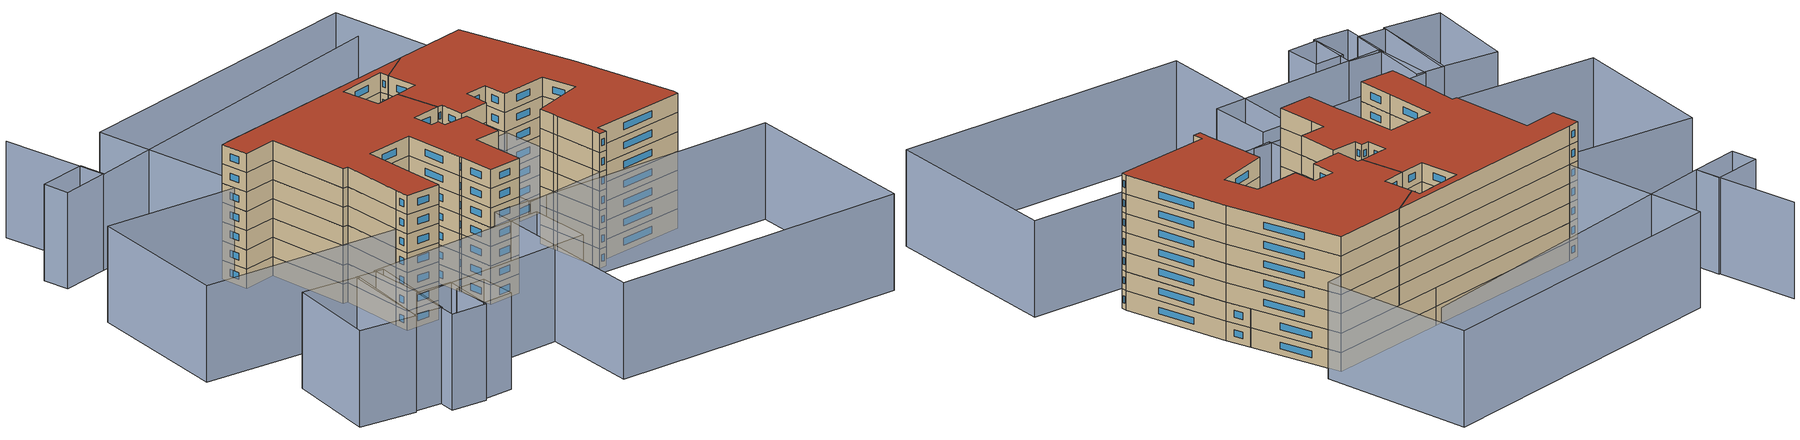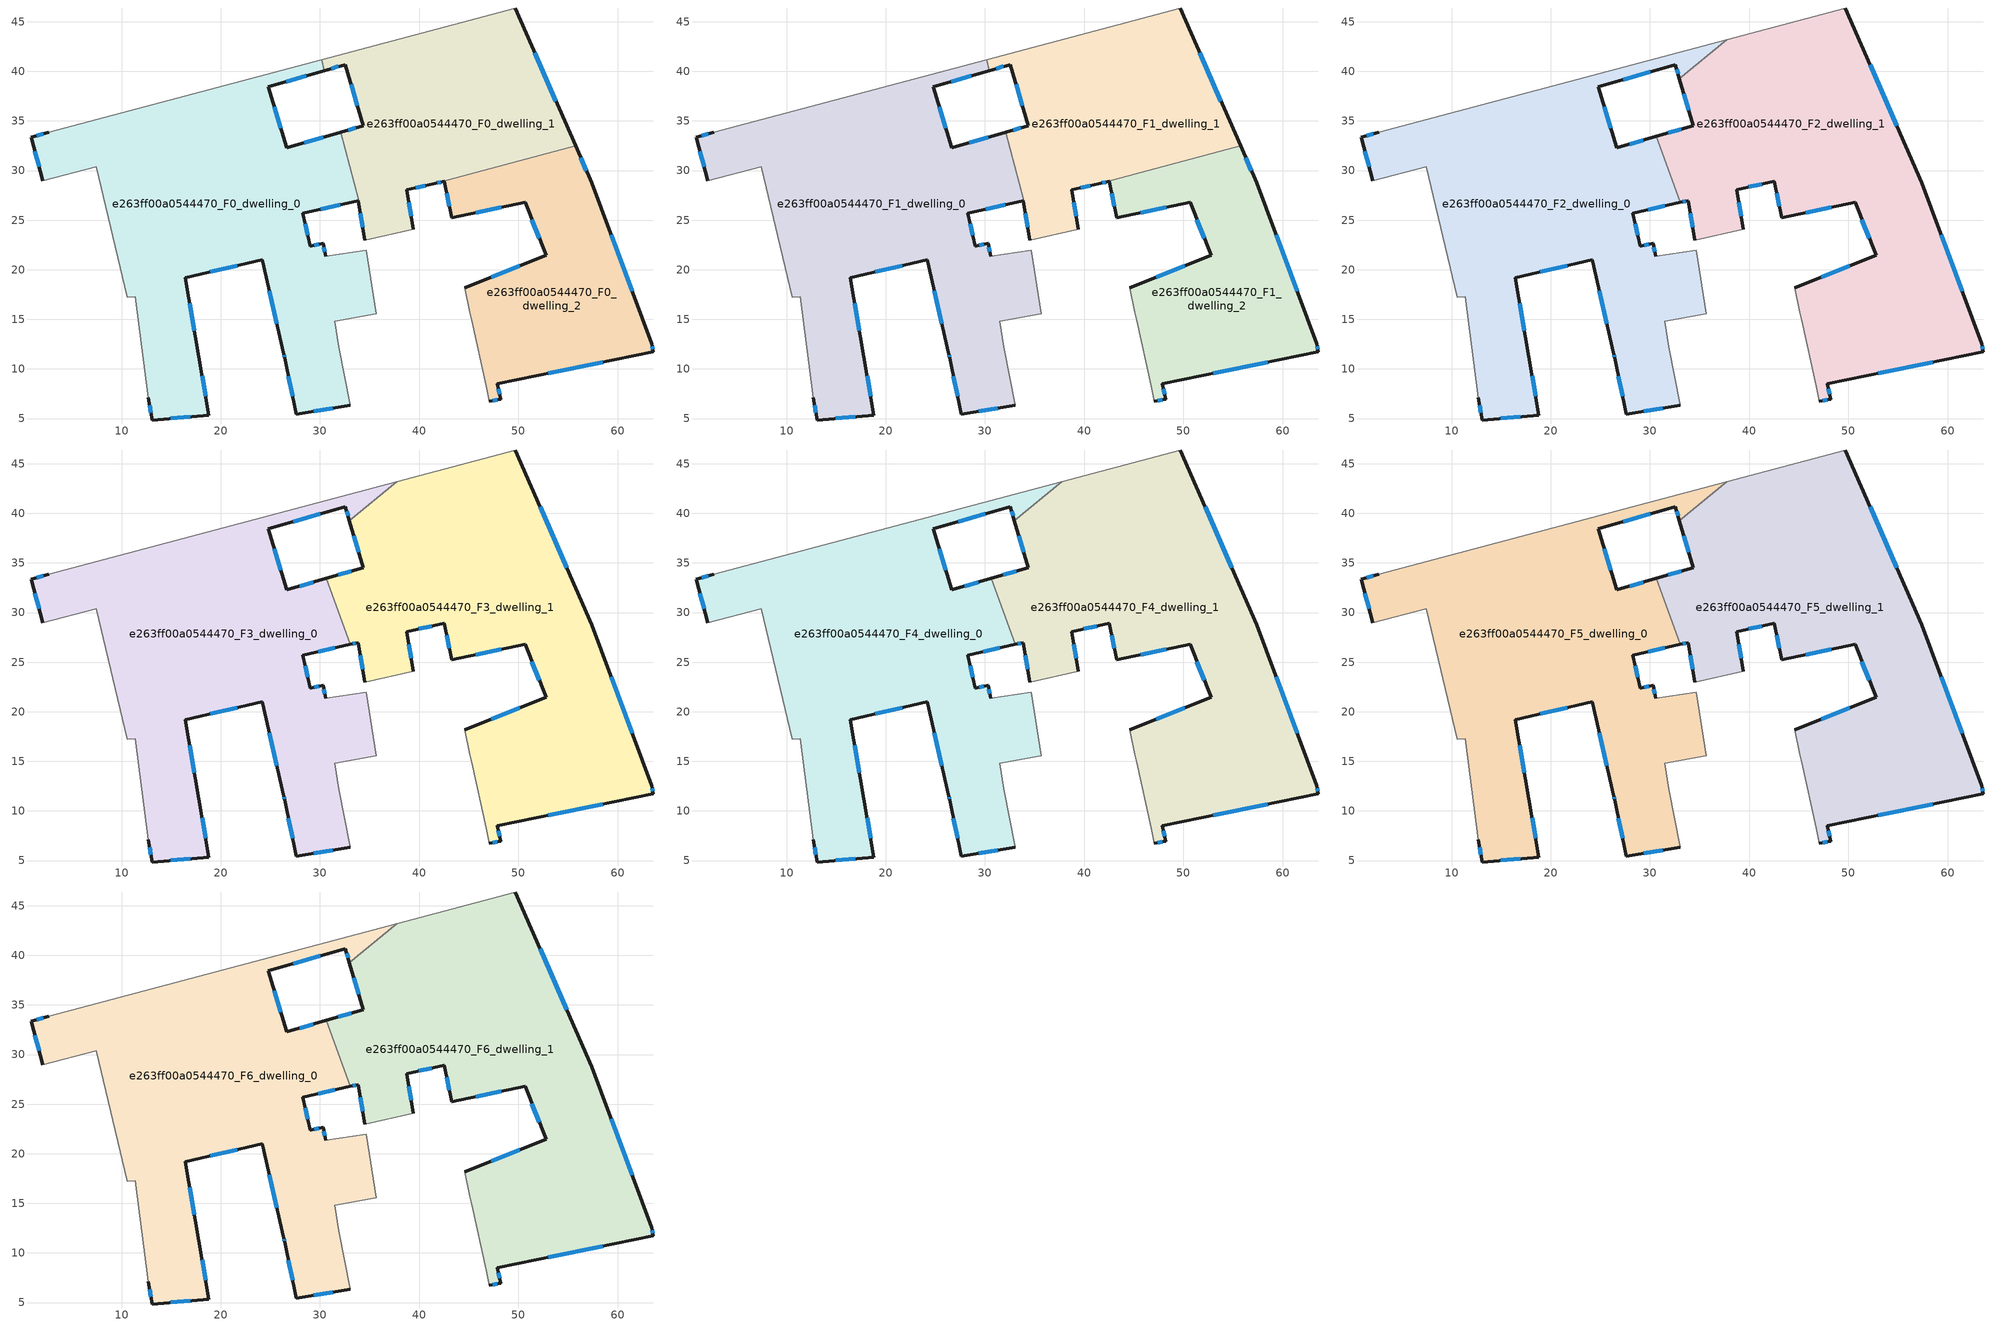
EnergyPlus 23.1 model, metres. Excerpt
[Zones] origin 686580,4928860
e263ff00a0544470_F0_dwelling_0
 floor ground (EU_floor_Construction): 30.44,40.08 24.77,38.44 26.62,32.29 32.09,33.87 33.93,26.99 33.87,26.97 28.26,25.71 29.01,22.39 30.32,22.69 30.56,21.36 34.67,21.99 35.67,15.55 31.47,14.79 31.89,12.22 33.07,6.35 27.61,5.41 26.43,11.11 26.35,11.48 24.16,21 16.39,19.21 17.78,11.23 18.78,5.33 13.07,4.85 12.69,7.09 11.36,17.26 10.55,17.21 7.42,30.4 2.06,28.95 0.87,33.38 2.65,33.85 30.15,41.18 z0
 wall outside (EU_wall_Construction): 2.65,33.85 0.87,33.38 2.06,28.95 / 32.09,33.87 26.62,32.29 24.77,38.44 30.44,40.08 / 30.56,21.36 30.32,22.69 29.01,22.39 28.26,25.71 33.87,26.97 / 12.69,7.09 13.07,4.85 18.78,5.33 17.78,11.23 16.39,19.21 24.16,21 26.35,11.48 26.43,11.11 27.61,5.41 33.07,6.35 z0:3
 wall adiabatic (EU_wall_Construction): 2.06,28.95 7.42,30.4 10.55,17.21 11.36,17.26 12.69,7.09 / 30.15,41.18 2.65,33.85 / 33.07,6.35 31.89,12.22 31.47,14.79 35.67,15.55 34.67,21.99 30.56,21.36 z0:3
 wall to e263ff00a0544470_F0_dwelling_1 (EU_wall_Construction): 30.44,40.08 30.15,41.18 / 33.87,26.97 33.93,26.99 32.09,33.87 z0:3
 window (EU_Window_Construction): 1.26,31.94 1.68,30.39 / 2.08,33.7 1.45,33.53 / 26.62,38.97 28.6,39.55 / 26.02,34.29 25.38,36.44 / 30.32,33.35 28.4,32.8 / 30.09,26.12 32.05,26.56 / 28.77,23.47 28.51,24.63 / 29.9,22.59 29.44,22.49 / 30.49,21.79 30.4,22.26 / 29.39,5.71 31.29,6.04 / 26.82,9.26 27.23,7.26 / 26.38,11.36 26.41,11.23 / 24.88,17.9 25.64,14.58 / 18.92,19.79 21.64,20.42 / 17.33,13.83 16.85,16.61 / 18.46,7.25 18.11,9.31 / 14.93,5.01 16.93,5.17 / 12.82,6.36 12.95,5.58 z0.98:2.02
e263ff00a0544470_F0_dwelling_1
 floor ground (EU_floor_Construction): 49.68,46.39 55.76,32.49 41.48,28.68 38.75,28.09 39.42,24.07 34.51,22.99 33.87,26.97 33.93,26.99 32.09,33.87 34.35,34.52 32.54,40.69 30.44,40.08 30.15,41.18 z0
 wall outside (EU_wall_Construction): 30.44,40.08 32.54,40.69 34.35,34.52 32.1,33.87 / 55.76,32.49 49.68,46.39 / 39.42,24.07 38.75,28.09 41.48,28.68 / 33.87,26.97 34.51,22.99 z0:3
 wall adiabatic (EU_wall_Construction): 49.68,46.39 30.15,41.18 / 34.51,22.99 39.42,24.07 z0:3
 wall to e263ff00a0544470_F0_dwelling_2 (EU_wall_Construction): 41.48,28.68 55.76,32.49 z0:3
 window (EU_Window_Construction): 33.62,34.31 32.83,34.08 / 33.13,38.68 33.77,36.53 / 31.13,40.28 31.86,40.49 / 53.79,37.01 51.66,41.87 / 39.64,28.28 40.59,28.49 / 39.21,25.38 38.97,26.78 / 34.08,25.68 34.31,24.28 z0.98:2.02
e263ff00a0544470_F0_dwelling_2
 floor ground (EU_floor_Construction): 57.38,28.79 63.45,12.54 63.61,11.71 47.87,8.5 48.23,6.95 47.05,6.74 46.74,8.26 45.3,14.9 45.12,15.72 44.57,18.19 52.8,21.45 50.68,26.79 43.28,25.23 42.51,28.91 41.48,28.68 55.76,32.49 z0
 wall outside (EU_wall_Construction): 47.05,6.74 48.23,6.95 47.87,8.5 63.61,11.71 63.45,12.54 57.38,28.79 55.76,32.49 / 42.51,28.91 43.28,25.23 50.68,26.79 52.8,21.45 44.57,18.19 / 42.51,28.91 41.48,28.68 z0:3
 wall adiabatic (EU_wall_Construction): 44.57,18.19 45.12,15.72 45.3,14.9 46.74,8.26 47.05,6.74 z0:3
 window (EU_Window_Construction): 52.99,9.54 58.49,10.67 / 48.12,7.45 47.99,8 / 47.43,6.81 47.85,6.88 / 50.13,20.39 47.25,19.25 / 51.37,25.05 52.11,23.19 / 45.69,25.74 48.28,26.28 / 42.76,27.71 43.03,26.43 / 42.18,28.84 41.82,28.76 / 56.86,29.99 56.29,31.29 / 61.48,17.82 59.36,23.5 / 63.56,11.98 63.51,12.27 z0.98:2.02
e263ff00a0544470_F1_dwelling_0
 floor to e263ff00a0544470_F0_dwelling_0 (EU_floor_Construction): 30.44,40.08 24.77,38.44 26.62,32.29 32.09,33.87 33.93,26.99 33.87,26.97 28.26,25.71 29.01,22.39 30.32,22.69 30.56,21.36 34.67,21.99 35.67,15.55 31.47,14.79 31.89,12.22 33.07,6.35 27.61,5.41 26.43,11.11 26.35,11.48 24.16,21 16.39,19.21 17.78,11.23 18.78,5.33 13.07,4.85 12.69,7.09 11.36,17.26 10.55,17.21 7.42,30.4 2.06,28.95 0.87,33.38 2.65,33.85 30.15,41.18 z3
 wall outside (EU_wall_Construction): 2.65,33.85 0.87,33.38 2.06,28.95 / 32.09,33.87 26.62,32.29 24.77,38.44 30.44,40.08 / 30.56,21.36 30.32,22.69 29.01,22.39 28.26,25.71 33.87,26.97 / 12.69,7.09 13.07,4.85 18.78,5.33 17.78,11.23 16.39,19.21 24.16,21 26.35,11.48 26.43,11.11 27.61,5.41 33.07,6.35 z3:6
 wall adiabatic (EU_wall_Construction): 2.06,28.95 7.42,30.4 10.55,17.21 11.36,17.26 12.69,7.09 / 30.15,41.18 2.65,33.85 / 33.07,6.35 31.89,12.22 31.47,14.79 35.67,15.55 34.67,21.99 30.56,21.36 z3:6
 wall to e263ff00a0544470_F1_dwelling_1 (EU_wall_Construction): 30.44,40.08 30.15,41.18 / 33.87,26.97 33.93,26.99 32.09,33.87 z3:6
 window (EU_Window_Construction): 1.26,31.94 1.68,30.39 / 2.08,33.7 1.45,33.53 / 26.62,38.97 28.6,39.55 / 26.02,34.29 25.38,36.44 / 30.32,33.35 28.4,32.8 / 30.09,26.12 32.05,26.56 / 28.77,23.47 28.51,24.63 / 29.9,22.59 29.44,22.49 / 30.49,21.79 30.4,22.26 / 29.39,5.71 31.29,6.04 / 26.82,9.26 27.23,7.26 / 26.38,11.36 26.41,11.23 / 24.88,17.9 25.64,14.58 / 18.92,19.79 21.64,20.42 / 17.33,13.83 16.85,16.61 / 18.46,7.25 18.11,9.31 / 14.93,5.01 16.93,5.17 / 12.82,6.36 12.95,5.58 z3.98:5.02
e263ff00a0544470_F1_dwelling_1
 floor to e263ff00a0544470_F0_dwelling_1 (EU_floor_Construction): 49.68,46.39 55.76,32.49 41.48,28.68 38.75,28.09 39.42,24.07 34.51,22.99 33.87,26.97 33.93,26.99 32.1,33.87 34.35,34.52 32.54,40.69 30.44,40.08 30.15,41.18 z3
 wall outside (EU_wall_Construction): 30.44,40.08 32.54,40.69 34.35,34.52 32.1,33.87 / 55.76,32.49 49.68,46.39 / 39.42,24.07 38.75,28.09 41.48,28.68 / 33.87,26.97 34.51,22.99 z3:6
 wall adiabatic (EU_wall_Construction): 49.68,46.39 30.15,41.18 / 34.51,22.99 39.42,24.07 z3:6
 wall to e263ff00a0544470_F1_dwelling_2 (EU_wall_Construction): 41.48,28.68 55.76,32.49 z3:6
 window (EU_Window_Construction): 33.62,34.31 32.83,34.08 / 33.13,38.68 33.77,36.53 / 31.13,40.28 31.86,40.49 / 53.79,37.01 51.66,41.87 / 39.64,28.28 40.59,28.49 / 39.21,25.38 38.97,26.78 / 34.08,25.68 34.31,24.28 z3.98:5.02
e263ff00a0544470_F1_dwelling_2
 floor to e263ff00a0544470_F0_dwelling_2 (EU_floor_Construction): 57.38,28.79 63.45,12.54 63.61,11.71 47.87,8.5 48.23,6.95 47.05,6.74 46.74,8.26 45.3,14.9 45.12,15.72 44.57,18.19 52.8,21.45 50.68,26.79 43.28,25.23 42.51,28.91 41.48,28.68 55.76,32.49 z3
 wall outside (EU_wall_Construction): 47.05,6.74 48.23,6.95 47.87,8.5 63.61,11.71 63.45,12.54 57.38,28.79 55.76,32.49 / 42.51,28.91 43.28,25.23 50.68,26.79 52.8,21.45 44.57,18.19 / 42.51,28.91 41.48,28.68 z3:6
 wall adiabatic (EU_wall_Construction): 44.57,18.19 45.12,15.72 45.3,14.9 46.74,8.26 47.05,6.74 z3:6
 window (EU_Window_Construction): 52.99,9.54 58.49,10.67 / 48.12,7.45 47.99,8 / 47.43,6.81 47.85,6.88 / 50.13,20.39 47.25,19.25 / 51.37,25.05 52.11,23.19 / 45.69,25.74 48.28,26.28 / 42.76,27.71 43.03,26.43 / 42.18,28.84 41.82,28.76 / 56.86,29.99 56.29,31.29 / 61.48,17.82 59.36,23.5 / 63.56,11.98 63.51,12.27 z3.98:5.02
e263ff00a0544470_F2_dwelling_0
 floor to e263ff00a0544470_F1_dwelling_0 (EU_floor_Construction): 30.44,40.08 24.77,38.44 26.62,32.29 30.66,33.45 33.03,26.78 28.26,25.71 29.01,22.39 30.32,22.69 30.56,21.36 34.67,21.99 35.67,15.55 31.47,14.79 31.89,12.22 33.07,6.35 27.61,5.41 26.43,11.11 26.35,11.48 24.16,21 16.39,19.21 17.78,11.23 18.78,5.33 13.07,4.85 12.69,7.09 11.36,17.26 10.55,17.21 7.42,30.4 2.06,28.95 0.87,33.38 2.65,33.85 30.15,41.18 z6
 floor to e263ff00a0544470_F1_dwelling_1 (EU_floor_Construction): 37.71,43.2 32.96,39.28 32.54,40.69 30.44,40.08 30.15,41.18 z6
 wall outside (EU_wall_Construction): 12.69,7.09 13.07,4.85 18.78,5.33 17.78,11.23 16.39,19.21 24.16,21 26.35,11.48 26.43,11.11 27.61,5.41 33.07,6.35 / 2.65,33.85 0.87,33.38 2.06,28.95 / 30.66,33.45 26.62,32.29 24.77,38.44 32.54,40.69 32.96,39.28 / 30.56,21.36 30.32,22.69 29.01,22.39 28.26,25.71 33.03,26.78 z6:9
 wall adiabatic (EU_wall_Construction): 2.06,28.95 7.42,30.4 10.55,17.21 11.36,17.26 12.69,7.09 / 37.71,43.2 2.65,33.85 / 33.07,6.35 31.89,12.22 31.47,14.79 35.67,15.55 34.67,21.99 30.56,21.36 z6:9
 wall to e263ff00a0544470_F2_dwelling_1 (EU_wall_Construction): 32.96,39.28 37.71,43.2 / 33.03,26.78 30.66,33.45 z6:9
 window (EU_Window_Construction): 14.93,5.01 16.93,5.17 / 12.82,6.36 12.95,5.58 / 1.26,31.94 1.68,30.39 / 2.08,33.7 1.45,33.53 / 32.68,40.23 32.82,39.74 / 27.3,39.17 30.02,39.96 / 26.02,34.29 25.38,36.44 / 29.34,33.07 27.93,32.67 / 29.81,26.06 31.48,26.43 / 28.77,23.47 28.51,24.63 / 29.9,22.59 29.44,22.49 / 30.49,21.79 30.4,22.26 / 29.39,5.71 31.29,6.04 / 26.82,9.26 27.23,7.26 / 26.38,11.36 26.41,11.23 / 24.88,17.9 25.64,14.58 / 18.92,19.79 21.64,20.42 / 17.33,13.83 16.85,16.61 / 18.46,7.25 18.11,9.31 z6.98:8.02
e263ff00a0544470_F2_dwelling_1
 floor to e263ff00a0544470_F1_dwelling_1 (EU_floor_Construction): 49.68,46.39 55.76,32.49 41.48,28.68 38.75,28.09 39.42,24.07 34.51,22.99 33.87,26.97 33.93,26.99 32.1,33.87 34.35,34.52 32.96,39.28 37.71,43.2 z6
 floor to e263ff00a0544470_F1_dwelling_2 (EU_floor_Construction): 57.38,28.79 63.45,12.54 63.61,11.71 47.87,8.5 48.23,6.95 47.05,6.74 46.74,8.26 45.3,14.9 45.12,15.72 44.57,18.19 52.8,21.45 50.68,26.79 43.28,25.23 42.51,28.91 41.48,28.68 55.76,32.49 z6
 floor to e263ff00a0544470_F1_dwelling_0 (EU_floor_Construction): 32.09,33.87 33.93,26.99 33.87,26.97 33.03,26.78 30.66,33.45 z6
 wall outside (EU_wall_Construction): 47.05,6.74 48.23,6.95 47.87,8.5 63.61,11.71 63.45,12.54 57.38,28.79 49.68,46.39 / 39.42,24.07 38.75,28.09 42.51,28.91 43.28,25.23 50.68,26.79 52.8,21.45 44.57,18.19 / 33.03,26.78 33.87,26.97 34.51,22.99 / 32.96,39.28 34.35,34.52 30.66,33.45 z6:9
 wall adiabatic (EU_wall_Construction): 44.57,18.19 45.12,15.72 45.3,14.9 46.74,8.26 47.05,6.74 / 34.51,22.99 39.42,24.07 / 49.68,46.39 37.71,43.2 z6:9
 window (EU_Window_Construction): 61.48,17.82 59.36,23.5 / 63.56,11.98 63.51,12.27 / 52.99,9.54 58.49,10.67 / 48.12,7.45 47.99,8 / 47.43,6.81 47.85,6.88 / 50.13,20.39 47.25,19.25 / 51.37,25.05 52.11,23.19 / 45.69,25.74 48.28,26.28 / 42.76,27.71 43.03,26.43 / 39.98,28.36 41.29,28.64 / 39.21,25.38 38.97,26.78 / 34.08,25.68 34.31,24.28 / 33.31,26.84 33.6,26.91 / 33.15,34.17 31.86,33.8 / 33.41,37.73 33.9,36.07 / 54.88,34.51 52.19,40.67 z6.98:8.02
e263ff00a0544470_F3_dwelling_0
 floor to e263ff00a0544470_F2_dwelling_0 (EU_floor_Construction): 37.71,43.2 32.96,39.28 32.54,40.69 24.77,38.44 26.62,32.29 30.66,33.45 33.03,26.78 28.26,25.71 29.01,22.39 30.32,22.69 30.56,21.36 34.67,21.99 35.67,15.55 31.47,14.79 31.89,12.22 33.07,6.35 27.61,5.41 26.43,11.11 26.35,11.48 24.16,21 16.39,19.21 17.78,11.23 18.78,5.33 13.07,4.85 12.69,7.09 11.36,17.26 10.55,17.21 7.42,30.4 2.06,28.95 0.87,33.38 2.65,33.85 z9
 wall outside (EU_wall_Construction): 12.69,7.09 13.07,4.85 18.78,5.33 17.78,11.23 16.39,19.21 24.16,21 26.35,11.48 26.43,11.11 27.61,5.41 33.07,6.35 / 2.65,33.85 0.87,33.38 2.06,28.95 / 30.66,33.45 26.62,32.29 24.77,38.44 32.54,40.69 32.96,39.28 / 30.56,21.36 30.32,22.69 29.01,22.39 28.26,25.71 33.03,26.78 z9:12
 wall adiabatic (EU_wall_Construction): 2.06,28.95 7.42,30.4 10.55,17.21 11.36,17.26 12.69,7.09 / 37.71,43.2 2.65,33.85 / 33.07,6.35 31.89,12.22 31.47,14.79 35.67,15.55 34.67,21.99 30.56,21.36 z9:12
 wall to e263ff00a0544470_F3_dwelling_1 (EU_wall_Construction): 32.96,39.28 37.71,43.2 / 33.03,26.78 30.66,33.45 z9:12
 window (EU_Window_Construction): 14.93,5.01 16.93,5.17 / 12.82,6.36 12.95,5.58 / 1.26,31.94 1.68,30.39 / 2.08,33.7 1.45,33.53 / 32.68,40.23 32.82,39.74 / 27.3,39.17 30.02,39.96 / 26.02,34.29 25.38,36.44 / 29.34,33.07 27.93,32.67 / 29.81,26.06 31.48,26.43 / 28.77,23.47 28.51,24.63 / 29.9,22.59 29.44,22.49 / 30.49,21.79 30.4,22.26 / 29.39,5.71 31.29,6.04 / 26.82,9.26 27.23,7.26 / 26.38,11.36 26.41,11.23 / 24.88,17.9 25.64,14.58 / 18.92,19.79 21.64,20.42 / 17.33,13.83 16.85,16.61 / 18.46,7.25 18.11,9.31 z9.98:11.02
e263ff00a0544470_F3_dwelling_1
 floor to e263ff00a0544470_F2_dwelling_1 (EU_floor_Construction): 49.68,46.39 57.38,28.79 63.45,12.54 63.61,11.71 47.87,8.5 48.23,6.95 47.05,6.74 46.74,8.26 45.3,14.9 45.12,15.72 44.57,18.19 52.8,21.45 50.68,26.79 43.28,25.23 42.51,28.91 38.75,28.09 39.42,24.07 34.51,22.99 33.87,26.97 33.03,26.78 30.66,33.45 34.35,34.52 32.96,39.28 37.71,43.2 z9
 wall outside (EU_wall_Construction): 47.05,6.74 48.23,6.95 47.87,8.5 63.61,11.71 63.45,12.54 57.38,28.79 49.68,46.39 / 39.42,24.07 38.75,28.09 42.51,28.91 43.28,25.23 50.68,26.79 52.8,21.45 44.57,18.19 / 33.03,26.78 33.87,26.97 34.51,22.99 / 32.96,39.28 34.35,34.52 30.66,33.45 z9:12
 wall adiabatic (EU_wall_Construction): 44.57,18.19 45.12,15.72 45.3,14.9 46.74,8.26 47.05,6.74 / 34.51,22.99 39.42,24.07 / 49.68,46.39 37.71,43.2 z9:12
 window (EU_Window_Construction): 61.48,17.82 59.36,23.5 / 63.56,11.98 63.51,12.27 / 52.99,9.54 58.49,10.67 / 48.12,7.45 47.99,8 / 47.43,6.81 47.85,6.88 / 50.13,20.39 47.25,19.25 / 51.37,25.05 52.11,23.19 / 45.69,25.74 48.28,26.28 / 42.76,27.71 43.03,26.43 / 39.98,28.36 41.29,28.64 / 39.21,25.38 38.97,26.78 / 34.08,25.68 34.31,24.28 / 33.31,26.84 33.6,26.91 / 33.15,34.17 31.86,33.8 / 33.41,37.73 33.9,36.07 / 54.88,34.51 52.19,40.67 z9.98:11.02
e263ff00a0544470_F4_dwelling_0
 floor to e263ff00a0544470_F3_dwelling_0 (EU_floor_Construction): 37.71,43.2 32.96,39.28 32.54,40.69 24.77,38.44 26.62,32.29 30.66,33.45 33.03,26.78 28.26,25.71 29.01,22.39 30.32,22.69 30.56,21.36 34.67,21.99 35.67,15.55 31.47,14.79 31.89,12.22 33.07,6.35 27.61,5.41 26.43,11.11 26.35,11.48 24.16,21 16.39,19.21 17.78,11.23 18.78,5.33 13.07,4.85 12.69,7.09 11.36,17.26 10.55,17.21 7.42,30.4 2.06,28.95 0.87,33.38 2.65,33.85 z12
 wall outside (EU_wall_Construction): 12.69,7.09 13.07,4.85 18.78,5.33 17.78,11.23 16.39,19.21 24.16,21 26.35,11.48 26.43,11.11 27.61,5.41 33.07,6.35 / 2.65,33.85 0.87,33.38 2.06,28.95 / 30.66,33.45 26.62,32.29 24.77,38.44 32.54,40.69 32.96,39.28 / 30.56,21.36 30.32,22.69 29.01,22.39 28.26,25.71 33.03,26.78 z12:15
 wall adiabatic (EU_wall_Construction): 2.06,28.95 7.42,30.4 10.55,17.21 11.36,17.26 12.69,7.09 / 37.71,43.2 2.65,33.85 / 33.07,6.35 31.89,12.22 31.47,14.79 35.67,15.55 34.67,21.99 30.56,21.36 z12:15
 wall to e263ff00a0544470_F4_dwelling_1 (EU_wall_Construction): 32.96,39.28 37.71,43.2 / 33.03,26.78 30.66,33.45 z12:15
 window (EU_Window_Construction): 14.93,5.01 16.93,5.17 / 12.82,6.36 12.95,5.58 / 1.26,31.94 1.68,30.39 / 2.08,33.7 1.45,33.53 / 32.68,40.23 32.82,39.74 / 27.3,39.17 30.02,39.96 / 26.02,34.29 25.38,36.44 / 29.34,33.07 27.93,32.67 / 29.81,26.06 31.48,26.43 / 28.77,23.47 28.51,24.63 / 29.9,22.59 29.44,22.49 / 30.49,21.79 30.4,22.26 / 29.39,5.71 31.29,6.04 / 26.82,9.26 27.23,7.26 / 26.38,11.36 26.41,11.23 / 24.88,17.9 25.64,14.58 / 18.92,19.79 21.64,20.42 / 17.33,13.83 16.85,16.61 / 18.46,7.25 18.11,9.31 z12.98:14.02
e263ff00a0544470_F4_dwelling_1
 floor to e263ff00a0544470_F3_dwelling_1 (EU_floor_Construction): 49.68,46.39 57.38,28.79 63.45,12.54 63.61,11.71 47.87,8.5 48.23,6.95 47.05,6.74 46.74,8.26 45.3,14.9 45.12,15.72 44.57,18.19 52.8,21.45 50.68,26.79 43.28,25.23 42.51,28.91 38.75,28.09 39.42,24.07 34.51,22.99 33.87,26.97 33.03,26.78 30.66,33.45 34.35,34.52 32.96,39.28 37.71,43.2 z12
 wall outside (EU_wall_Construction): 47.05,6.74 48.23,6.95 47.87,8.5 63.61,11.71 63.45,12.54 57.38,28.79 49.68,46.39 / 39.42,24.07 38.75,28.09 42.51,28.91 43.28,25.23 50.68,26.79 52.8,21.45 44.57,18.19 / 33.03,26.78 33.87,26.97 34.51,22.99 / 32.96,39.28 34.35,34.52 30.66,33.45 z12:15
 wall adiabatic (EU_wall_Construction): 44.57,18.19 45.12,15.72 45.3,14.9 46.74,8.26 47.05,6.74 / 34.51,22.99 39.42,24.07 / 49.68,46.39 37.71,43.2 z12:15
 window (EU_Window_Construction): 61.48,17.82 59.36,23.5 / 63.56,11.98 63.51,12.27 / 52.99,9.54 58.49,10.67 / 48.12,7.45 47.99,8 / 47.43,6.81 47.85,6.88 / 50.13,20.39 47.25,19.25 / 51.37,25.05 52.11,23.19 / 45.69,25.74 48.28,26.28 / 42.76,27.71 43.03,26.43 / 39.98,28.36 41.29,28.64 / 39.21,25.38 38.97,26.78 / 34.08,25.68 34.31,24.28 / 33.31,26.84 33.6,26.91 / 33.15,34.17 31.86,33.8 / 33.41,37.73 33.9,36.07 / 54.88,34.51 52.19,40.67 z12.98:14.02
e263ff00a0544470_F5_dwelling_0
 floor to e263ff00a0544470_F4_dwelling_0 (EU_floor_Construction): 37.71,43.2 32.96,39.28 32.54,40.69 24.77,38.44 26.62,32.29 30.66,33.45 33.03,26.78 28.26,25.71 29.01,22.39 30.32,22.69 30.56,21.36 34.67,21.99 35.67,15.55 31.47,14.79 31.89,12.22 33.07,6.35 27.61,5.41 26.43,11.11 26.35,11.48 24.16,21 16.39,19.21 17.78,11.23 18.78,5.33 13.07,4.85 12.69,7.09 11.36,17.26 10.55,17.21 7.42,30.4 2.06,28.95 0.87,33.38 2.65,33.85 z15
 wall outside (EU_wall_Construction): 12.69,7.09 13.07,4.85 18.78,5.33 17.78,11.23 16.39,19.21 24.16,21 26.35,11.48 26.43,11.11 27.61,5.41 33.07,6.35 / 2.65,33.85 0.87,33.38 2.06,28.95 / 30.66,33.45 26.62,32.29 24.77,38.44 32.54,40.69 32.96,39.28 / 30.56,21.36 30.32,22.69 29.01,22.39 28.26,25.71 33.03,26.78 z15:18
 wall adiabatic (EU_wall_Construction): 2.06,28.95 7.42,30.4 10.55,17.21 11.36,17.26 12.69,7.09 / 37.71,43.2 2.65,33.85 / 33.07,6.35 31.89,12.22 31.47,14.79 35.67,15.55 34.67,21.99 30.56,21.36 z15:18
 wall to e263ff00a0544470_F5_dwelling_1 (EU_wall_Construction): 32.96,39.28 37.71,43.2 / 33.03,26.78 30.66,33.45 z15:18
 window (EU_Window_Construction): 14.93,5.01 16.93,5.17 / 12.82,6.36 12.95,5.58 / 1.26,31.94 1.68,30.39 / 2.08,33.7 1.45,33.53 / 32.68,40.23 32.82,39.74 / 27.3,39.17 30.02,39.96 / 26.02,34.29 25.38,36.44 / 29.34,33.07 27.93,32.67 / 29.81,26.06 31.48,26.43 / 28.77,23.47 28.51,24.63 / 29.9,22.59 29.44,22.49 / 30.49,21.79 30.4,22.26 / 29.39,5.71 31.29,6.04 / 26.82,9.26 27.23,7.26 / 26.38,11.36 26.41,11.23 / 24.88,17.9 25.64,14.58 / 18.92,19.79 21.64,20.42 / 17.33,13.83 16.85,16.61 / 18.46,7.25 18.11,9.31 z15.98:17.02
e263ff00a0544470_F5_dwelling_1
 floor to e263ff00a0544470_F4_dwelling_1 (EU_floor_Construction): 49.68,46.39 57.38,28.79 63.45,12.54 63.61,11.71 47.87,8.5 48.23,6.95 47.05,6.74 46.74,8.26 45.3,14.9 45.12,15.72 44.57,18.19 52.8,21.45 50.68,26.79 43.28,25.23 42.51,28.91 38.75,28.09 39.42,24.07 34.51,22.99 33.87,26.97 33.03,26.78 30.66,33.45 34.35,34.52 32.96,39.28 37.71,43.2 z15
 wall outside (EU_wall_Construction): 47.05,6.74 48.23,6.95 47.87,8.5 63.61,11.71 63.45,12.54 57.38,28.79 49.68,46.39 / 39.42,24.07 38.75,28.09 42.51,28.91 43.28,25.23 50.68,26.79 52.8,21.45 44.57,18.19 / 33.03,26.78 33.87,26.97 34.51,22.99 / 32.96,39.28 34.35,34.52 30.66,33.45 z15:18
 wall adiabatic (EU_wall_Construction): 44.57,18.19 45.12,15.72 45.3,14.9 46.74,8.26 47.05,6.74 / 34.51,22.99 39.42,24.07 / 49.68,46.39 37.71,43.2 z15:18
 window (EU_Window_Construction): 61.48,17.82 59.36,23.5 / 63.56,11.98 63.51,12.27 / 52.99,9.54 58.49,10.67 / 48.12,7.45 47.99,8 / 47.43,6.81 47.85,6.88 / 50.13,20.39 47.25,19.25 / 51.37,25.05 52.11,23.19 / 45.69,25.74 48.28,26.28 / 42.76,27.71 43.03,26.43 / 39.98,28.36 41.29,28.64 / 39.21,25.38 38.97,26.78 / 34.08,25.68 34.31,24.28 / 33.31,26.84 33.6,26.91 / 33.15,34.17 31.86,33.8 / 33.41,37.73 33.9,36.07 / 54.88,34.51 52.19,40.67 z15.98:17.02
e263ff00a0544470_F6_dwelling_0
 floor to e263ff00a0544470_F5_dwelling_0 (EU_floor_Construction): 37.71,43.2 32.96,39.28 32.54,40.69 24.77,38.44 26.62,32.29 30.66,33.45 33.03,26.78 28.26,25.71 29.01,22.39 30.32,22.69 30.56,21.36 34.67,21.99 35.67,15.55 31.47,14.79 31.89,12.22 33.07,6.35 27.61,5.41 26.43,11.11 26.35,11.48 24.16,21 16.39,19.21 17.78,11.23 18.78,5.33 13.07,4.85 12.69,7.09 11.36,17.26 10.55,17.21 7.42,30.4 2.06,28.95 0.87,33.38 2.65,33.85 z18
 wall outside (EU_wall_Construction): 12.69,7.09 13.07,4.85 18.78,5.33 17.78,11.23 16.39,19.21 24.16,21 26.35,11.48 26.43,11.11 27.61,5.41 33.07,6.35 / 2.65,33.85 0.87,33.38 2.06,28.95 / 30.66,33.45 26.62,32.29 24.77,38.44 32.54,40.69 32.96,39.28 / 30.56,21.36 30.32,22.69 29.01,22.39 28.26,25.71 33.03,26.78 z18:21
 wall adiabatic (EU_wall_Construction): 2.06,28.95 7.42,30.4 10.55,17.21 11.36,17.26 12.69,7.09 / 37.71,43.2 2.65,33.85 / 33.07,6.35 31.89,12.22 31.47,14.79 35.67,15.55 34.67,21.99 30.56,21.36 z18:21
 wall to e263ff00a0544470_F6_dwelling_1 (EU_wall_Construction): 32.96,39.28 37.71,43.2 / 33.03,26.78 30.66,33.45 z18:21
 window (EU_Window_Construction): 14.93,5.01 16.93,5.17 / 12.82,6.36 12.95,5.58 / 1.26,31.94 1.68,30.39 / 2.08,33.7 1.45,33.53 / 32.68,40.23 32.82,39.74 / 27.3,39.17 30.02,39.96 / 26.02,34.29 25.38,36.44 / 29.34,33.07 27.93,32.67 / 29.81,26.06 31.48,26.43 / 28.77,23.47 28.51,24.63 / 29.9,22.59 29.44,22.49 / 30.49,21.79 30.4,22.26 / 29.39,5.71 31.29,6.04 / 26.82,9.26 27.23,7.26 / 26.38,11.36 26.41,11.23 / 24.88,17.9 25.64,14.58 / 18.92,19.79 21.64,20.42 / 17.33,13.83 16.85,16.61 / 18.46,7.25 18.11,9.31 z18.98:20.02
 roof outside (EU_roof_Construction): 33.07,6.35 31.89,12.22 31.47,14.79 35.67,15.55 34.67,21.99 30.56,21.36 30.32,22.69 29.01,22.39 28.26,25.71 33.03,26.78 30.66,33.45 26.62,32.29 24.77,38.44 32.54,40.69 32.96,39.28 37.71,43.2 2.65,33.85 0.87,33.38 2.06,28.95 7.42,30.4 10.55,17.21 11.36,17.26 12.69,7.09 13.07,4.85 18.78,5.33 17.78,11.23 16.39,19.21 24.16,21 26.35,11.48 26.43,11.11 27.61,5.41 z21
e263ff00a0544470_F6_dwelling_1
 floor to e263ff00a0544470_F5_dwelling_1 (EU_floor_Construction): 49.68,46.39 57.38,28.79 63.45,12.54 63.61,11.71 47.87,8.5 48.23,6.95 47.05,6.74 46.74,8.26 45.3,14.9 45.12,15.72 44.57,18.19 52.8,21.45 50.68,26.79 43.28,25.23 42.51,28.91 38.75,28.09 39.42,24.07 34.51,22.99 33.87,26.97 33.03,26.78 30.66,33.45 34.35,34.52 32.96,39.28 37.71,43.2 z18
 wall outside (EU_wall_Construction): 47.05,6.74 48.23,6.95 47.87,8.5 63.61,11.71 63.45,12.54 57.38,28.79 49.68,46.39 / 39.42,24.07 38.75,28.09 42.51,28.91 43.28,25.23 50.68,26.79 52.8,21.45 44.57,18.19 / 33.03,26.78 33.87,26.97 34.51,22.99 / 32.96,39.28 34.35,34.52 30.66,33.45 z18:21
 wall adiabatic (EU_wall_Construction): 44.57,18.19 45.12,15.72 45.3,14.9 46.74,8.26 47.05,6.74 / 34.51,22.99 39.42,24.07 / 49.68,46.39 37.71,43.2 z18:21
 window (EU_Window_Construction): 61.48,17.82 59.36,23.5 / 63.56,11.98 63.51,12.27 / 52.99,9.54 58.49,10.67 / 48.12,7.45 47.99,8 / 47.43,6.81 47.85,6.88 / 50.13,20.39 47.25,19.25 / 51.37,25.05 52.11,23.19 / 45.69,25.74 48.28,26.28 / 42.76,27.71 43.03,26.43 / 39.98,28.36 41.29,28.64 / 39.21,25.38 38.97,26.78 / 34.08,25.68 34.31,24.28 / 33.31,26.84 33.6,26.91 / 33.15,34.17 31.86,33.8 / 33.41,37.73 33.9,36.07 / 54.88,34.51 52.19,40.67 z18.98:20.02
 roof outside (EU_roof_Construction): 63.61,11.71 63.45,12.54 57.38,28.79 49.68,46.39 37.71,43.2 32.96,39.28 34.35,34.52 30.66,33.45 33.03,26.78 33.87,26.97 34.51,22.99 39.42,24.07 38.75,28.09 42.51,28.91 43.28,25.23 50.68,26.79 52.8,21.45 44.57,18.19 45.12,15.72 45.3,14.9 46.74,8.26 47.05,6.74 48.23,6.95 47.87,8.5 z21
shading: 43.89,63.07 -11.34,45.17 / -11.34,45.17 -16.73,61.8 / 13.73,-13.54 14.37,-19.45 / 14.37,-19.45 9.41,-19.99 / 9.41,-19.99 8.77,-14.08 / 8.77,-14.08 13.73,-13.54 / 9.25,-11.8 9.42,-20.5 / 9.42,-20.5 3.57,-20.61 / 3.57,-20.61 3.4,-11.91 / 3.4,-11.91 9.25,-11.8 / -0.94,-17.91 -0.86,-2.92 / -0.86,-2.92 3.8,-2.95 / 3.8,-2.95 3.72,-17.93 / 3.72,-17.93 -0.94,-17.91 / -9.88,-2.83 -0.51,-3.1 / -0.51,-3.1 -0.95,-18.29 / -0.95,-18.29 -10.33,-18.02 / -10.33,-18.02 -9.88,-2.83 / 77.45,-22.25 29.41,-25.53 / 29.41,-25.53 27.4,4.02 / 27.4,4.02 75.44,7.29 / 75.44,7.29 77.45,-22.25 / 32.39,0.89 33.55,-9.11 / 33.55,-9.11 3.63,-12.58 / 3.63,-12.58 2.47,-2.58 / 2.47,-2.58 32.39,0.89 / 33.53,4.04 29.91,22.17 / 29.91,22.17 43.43,24.87 / 43.43,24.87 47.05,6.74 / 47.05,6.74 33.53,4.04 / 12.69,7.09 -19.9,6.34 / -19.9,6.34 -20.45,30.6 / -20.45,30.6 12.14,31.35 / 12.14,31.35 12.69,7.09 / -11.27,45.19 -18.94,42.91 / -18.94,42.91 -20.15,47 / -20.15,47 -12.49,49.28 / -12.49,49.28 -11.27,45.19 / 2.93,32.91 -4.02,57 / -4.02,57 45.55,71.3 / 45.55,71.3 52.5,47.2 / 52.5,47.2 2.93,32.91 z0:15
[Building]
EU S2 Campaign: North Axis=0; Terrain=City; Solar Distribution=FullExterior
[Site:Location]
Bologna: Latitude=44.5; Longitude=11.25; Time Zone=1; Elevation=37
[SizingPeriod:WeatherFileDays]
AnnualSizingPeriod: Begin Month=1; Begin Day of Month=1; End Month=12; End Day of Month=31; Day of Week for Start Day=Monday; Use Weather File Daylight Saving Period=No; Use Weather File Rain and Snow Indicators=No
[MATERIAL]
EU_InternalMass_Material: Roughness=MediumRough; Thickness=0.1; Conductivity=1; Density=1800; Specific Heat=900; Thermal Absorptance=0.9; Solar Absorptance=0.7; Visible Absorptance=0.7
[MATERIAL:NOMASS] Roughness=MediumRough; Thermal Absorptance=0.9; Solar Absorptance=0.7; Visible Absorptance=0.7
Name | Thermal Resistance
EU_wall_NoMass | 0.905828
EU_roof_NoMass | 0.37593
EU_floor_NoMass | 0.67114
[WINDOWMATERIAL:SIMPLEGLAZINGSYSTEM]
EU_Window_SimpleGlazing: UFactor=4.52486; Solar Heat Gain Coefficient=0.85; Visible Transmittance=0.85
[CONSTRUCTION]
EU_wall_Construction: EU_wall_NoMass
EU_roof_Construction: EU_roof_NoMass
EU_floor_Construction: EU_floor_NoMass
EU_InternalMass_Construction: EU_InternalMass_Material
EU_Window_Construction: EU_Window_SimpleGlazing
[ZONE] Type=1; Multiplier=1; Ceiling Height=autocalculate; Floor Area=autocalculate; Part of Total Floor Area=Yes
Name | Volume
e263ff00a0544470_F0_dwelling_0; e263ff00a0544470_F1_dwelling_0 | 1829.99
e263ff00a0544470_F2_dwelling_0; e263ff00a0544470_F3_dwelling_0; e263ff00a0544470_F4_dwelling_0; e263ff00a0544470_F5_dwelling_0; e263ff00a0544470_F6_dwelling_0 | 1833.35
e263ff00a0544470_F0_dwelling_1 | 974.543
e263ff00a0544470_F1_dwelling_1 | 974.474
e263ff00a0544470_F2_dwelling_1; e263ff00a0544470_F3_dwelling_1; e263ff00a0544470_F4_dwelling_1; e263ff00a0544470_F5_dwelling_1; e263ff00a0544470_F6_dwelling_1 | 1833.4
e263ff00a0544470_F0_dwelling_2; e263ff00a0544470_F1_dwelling_2 | 862.173
[INTERNALMASS] Construction=EU_InternalMass_Construction
Name | Zone or ZoneList | Surface Area
e263ff00a0544470_F0_dwelling_0_EU_InternalMass | e263ff00a0544470_F0_dwelling_0 | 609.999
e263ff00a0544470_F0_dwelling_1_EU_InternalMass | e263ff00a0544470_F0_dwelling_1 | 324.847
e263ff00a0544470_F0_dwelling_2_EU_InternalMass | e263ff00a0544470_F0_dwelling_2 | 287.391
e263ff00a0544470_F1_dwelling_0_EU_InternalMass | e263ff00a0544470_F1_dwelling_0 | 609.999
e263ff00a0544470_F1_dwelling_1_EU_InternalMass | e263ff00a0544470_F1_dwelling_1 | 324.847
e263ff00a0544470_F1_dwelling_2_EU_InternalMass | e263ff00a0544470_F1_dwelling_2 | 287.391
e263ff00a0544470_F2_dwelling_0_EU_InternalMass | e263ff00a0544470_F2_dwelling_0 | 611.118
e263ff00a0544470_F2_dwelling_1_EU_InternalMass | e263ff00a0544470_F2_dwelling_1 | 611.134
e263ff00a0544470_F3_dwelling_0_EU_InternalMass | e263ff00a0544470_F3_dwelling_0 | 611.118
e263ff00a0544470_F3_dwelling_1_EU_InternalMass | e263ff00a0544470_F3_dwelling_1 | 611.134
e263ff00a0544470_F4_dwelling_0_EU_InternalMass | e263ff00a0544470_F4_dwelling_0 | 611.118
e263ff00a0544470_F4_dwelling_1_EU_InternalMass | e263ff00a0544470_F4_dwelling_1 | 611.134
e263ff00a0544470_F5_dwelling_0_EU_InternalMass | e263ff00a0544470_F5_dwelling_0 | 611.118
e263ff00a0544470_F5_dwelling_1_EU_InternalMass | e263ff00a0544470_F5_dwelling_1 | 611.134
e263ff00a0544470_F6_dwelling_0_EU_InternalMass | e263ff00a0544470_F6_dwelling_0 | 611.118
e263ff00a0544470_F6_dwelling_1_EU_InternalMass | e263ff00a0544470_F6_dwelling_1 | 611.134
[OTHEREQUIPMENT] Fuel Type=Electricity; Design Level Calculation Method=Watts/Area; Power per Zone Floor Area=1; Fraction Latent=0; Fraction Radiant=0; Fraction Lost=0; Carbon Dioxide Generation Rate=0; EndUse Subcategory=EU_Step8_InternalGains
Name | Zone or ZoneList or Space or SpaceList | Schedule
EU_Step8_InternalGain_e263ff00a0544470_F0_dwelling_0_f000 | e263ff00a0544470_F0_dwelling_0 | EU_Step8_GainSchedule_e263ff00a0544470_F0_dwelling_0_f000
EU_Step8_InternalGain_e263ff00a0544470_F0_dwelling_1_f000 | e263ff00a0544470_F0_dwelling_1 | EU_Step8_GainSchedule_e263ff00a0544470_F0_dwelling_1_f000
EU_Step8_InternalGain_e263ff00a0544470_F0_dwelling_2_f000 | e263ff00a0544470_F0_dwelling_2 | EU_Step8_GainSchedule_e263ff00a0544470_F0_dwelling_2_f000
EU_Step8_InternalGain_e263ff00a0544470_F1_dwelling_0_f000 | e263ff00a0544470_F1_dwelling_0 | EU_Step8_GainSchedule_e263ff00a0544470_F1_dwelling_0_f000
EU_Step8_InternalGain_e263ff00a0544470_F1_dwelling_1_f000 | e263ff00a0544470_F1_dwelling_1 | EU_Step8_GainSchedule_e263ff00a0544470_F1_dwelling_1_f000
EU_Step8_InternalGain_e263ff00a0544470_F1_dwelling_2_f000 | e263ff00a0544470_F1_dwelling_2 | EU_Step8_GainSchedule_e263ff00a0544470_F1_dwelling_2_f000
EU_Step8_InternalGain_e263ff00a0544470_F2_dwelling_0_f000 | e263ff00a0544470_F2_dwelling_0 | EU_Step8_GainSchedule_e263ff00a0544470_F2_dwelling_0_f000
EU_Step8_InternalGain_e263ff00a0544470_F2_dwelling_1_f000 | e263ff00a0544470_F2_dwelling_1 | EU_Step8_GainSchedule_e263ff00a0544470_F2_dwelling_1_f000
EU_Step8_InternalGain_e263ff00a0544470_F3_dwelling_0_f000 | e263ff00a0544470_F3_dwelling_0 | EU_Step8_GainSchedule_e263ff00a0544470_F3_dwelling_0_f000
EU_Step8_InternalGain_e263ff00a0544470_F3_dwelling_1_f000 | e263ff00a0544470_F3_dwelling_1 | EU_Step8_GainSchedule_e263ff00a0544470_F3_dwelling_1_f000
EU_Step8_InternalGain_e263ff00a0544470_F4_dwelling_0_f000 | e263ff00a0544470_F4_dwelling_0 | EU_Step8_GainSchedule_e263ff00a0544470_F4_dwelling_0_f000
EU_Step8_InternalGain_e263ff00a0544470_F4_dwelling_1_f000 | e263ff00a0544470_F4_dwelling_1 | EU_Step8_GainSchedule_e263ff00a0544470_F4_dwelling_1_f000
EU_Step8_InternalGain_e263ff00a0544470_F5_dwelling_0_f000 | e263ff00a0544470_F5_dwelling_0 | EU_Step8_GainSchedule_e263ff00a0544470_F5_dwelling_0_f000
EU_Step8_InternalGain_e263ff00a0544470_F5_dwelling_1_f000 | e263ff00a0544470_F5_dwelling_1 | EU_Step8_GainSchedule_e263ff00a0544470_F5_dwelling_1_f000
EU_Step8_InternalGain_e263ff00a0544470_F6_dwelling_0_f000 | e263ff00a0544470_F6_dwelling_0 | EU_Step8_GainSchedule_e263ff00a0544470_F6_dwelling_0_f000
EU_Step8_InternalGain_e263ff00a0544470_F6_dwelling_1_f000 | e263ff00a0544470_F6_dwelling_1 | EU_Step8_GainSchedule_e263ff00a0544470_F6_dwelling_1_f000
[ZONEVENTILATION:DESIGNFLOWRATE] Schedule=EU_AlwaysOn; Design Flow Rate Calculation Method=AirChanges/Hour; Air Changes per Hour=0.73129; Ventilation Type=Natural; Fan Pressure Rise=0; Fan Total Efficiency=1; Constant Term Coefficient=1; Temperature Term Coefficient=0; Velocity Term Coefficient=0; Velocity Squared Term Coefficient=0; Minimum Indoor Temperature=-100; Maximum Indoor Temperature=100; Delta Temperature=-100; Minimum Outdoor Temperature=-100; Maximum Outdoor Temperature=100; Maximum Wind Speed=40
Name | Zone or ZoneList or Space or SpaceList
EU_ConstantAir_e263ff00a0544470_F0_dwelling_0 | e263ff00a0544470_F0_dwelling_0
EU_ConstantAir_e263ff00a0544470_F0_dwelling_1 | e263ff00a0544470_F0_dwelling_1
EU_ConstantAir_e263ff00a0544470_F0_dwelling_2 | e263ff00a0544470_F0_dwelling_2
EU_ConstantAir_e263ff00a0544470_F1_dwelling_0 | e263ff00a0544470_F1_dwelling_0
EU_ConstantAir_e263ff00a0544470_F1_dwelling_1 | e263ff00a0544470_F1_dwelling_1
EU_ConstantAir_e263ff00a0544470_F1_dwelling_2 | e263ff00a0544470_F1_dwelling_2
EU_ConstantAir_e263ff00a0544470_F2_dwelling_0 | e263ff00a0544470_F2_dwelling_0
EU_ConstantAir_e263ff00a0544470_F2_dwelling_1 | e263ff00a0544470_F2_dwelling_1
EU_ConstantAir_e263ff00a0544470_F3_dwelling_0 | e263ff00a0544470_F3_dwelling_0
EU_ConstantAir_e263ff00a0544470_F3_dwelling_1 | e263ff00a0544470_F3_dwelling_1
EU_ConstantAir_e263ff00a0544470_F4_dwelling_0 | e263ff00a0544470_F4_dwelling_0
EU_ConstantAir_e263ff00a0544470_F4_dwelling_1 | e263ff00a0544470_F4_dwelling_1
EU_ConstantAir_e263ff00a0544470_F5_dwelling_0 | e263ff00a0544470_F5_dwelling_0
EU_ConstantAir_e263ff00a0544470_F5_dwelling_1 | e263ff00a0544470_F5_dwelling_1
EU_ConstantAir_e263ff00a0544470_F6_dwelling_0 | e263ff00a0544470_F6_dwelling_0
EU_ConstantAir_e263ff00a0544470_F6_dwelling_1 | e263ff00a0544470_F6_dwelling_1
[HVACTEMPLATE:THERMOSTAT] Constant Heating Setpoint=20; Constant Cooling Setpoint=50
EU_HeatOnly_e263ff00a0544470_F0_dwelling_0; EU_HeatOnly_e263ff00a0544470_F0_dwelling_1; EU_HeatOnly_e263ff00a0544470_F0_dwelling_2; EU_HeatOnly_e263ff00a0544470_F1_dwelling_0; EU_HeatOnly_e263ff00a0544470_F1_dwelling_1; EU_HeatOnly_e263ff00a0544470_F1_dwelling_2; EU_HeatOnly_e263ff00a0544470_F2_dwelling_0; EU_HeatOnly_e263ff00a0544470_F2_dwelling_1; EU_HeatOnly_e263ff00a0544470_F3_dwelling_0; EU_HeatOnly_e263ff00a0544470_F3_dwelling_1; EU_HeatOnly_e263ff00a0544470_F4_dwelling_0; EU_HeatOnly_e263ff00a0544470_F4_dwelling_1; EU_HeatOnly_e263ff00a0544470_F5_dwelling_0; EU_HeatOnly_e263ff00a0544470_F5_dwelling_1; EU_HeatOnly_e263ff00a0544470_F6_dwelling_0; EU_HeatOnly_e263ff00a0544470_F6_dwelling_1
[HVACTEMPLATE:ZONE:IDEALLOADSAIRSYSTEM] System Availability Schedule=EU_AlwaysOn; Maximum Heating Supply Air Temperature=50; Minimum Cooling Supply Air Temperature=13; Maximum Heating Supply Air Humidity Ratio=0.0156; Minimum Cooling Supply Air Humidity Ratio=0.0077; Heating Limit=NoLimit; Cooling Limit=NoLimit; Heating Availability Schedule=EU_AlwaysOn; Cooling Availability Schedule=EU_CoolingOff; Dehumidification Control Type=ConstantSensibleHeatRatio; Cooling Sensible Heat Ratio=0.7; Dehumidification Setpoint=60; Humidification Control Type=None; Humidification Setpoint=30; Outdoor Air Method=None; Outdoor Air Flow Rate per Person=0.00944; Outdoor Air Flow Rate per Zone Floor Area=0; Outdoor Air Flow Rate per Zone=0; Demand Controlled Ventilation Type=None; Outdoor Air Economizer Type=NoEconomizer; Heat Recovery Type=None; Sensible Heat Recovery Effectiveness=0.7; Latent Heat Recovery Effectiveness=0.65
Name | Template Thermostat
e263ff00a0544470_F0_dwelling_0 | EU_HeatOnly_e263ff00a0544470_F0_dwelling_0
e263ff00a0544470_F0_dwelling_1 | EU_HeatOnly_e263ff00a0544470_F0_dwelling_1
e263ff00a0544470_F0_dwelling_2 | EU_HeatOnly_e263ff00a0544470_F0_dwelling_2
e263ff00a0544470_F1_dwelling_0 | EU_HeatOnly_e263ff00a0544470_F1_dwelling_0
e263ff00a0544470_F1_dwelling_1 | EU_HeatOnly_e263ff00a0544470_F1_dwelling_1
e263ff00a0544470_F1_dwelling_2 | EU_HeatOnly_e263ff00a0544470_F1_dwelling_2
e263ff00a0544470_F2_dwelling_0 | EU_HeatOnly_e263ff00a0544470_F2_dwelling_0
e263ff00a0544470_F2_dwelling_1 | EU_HeatOnly_e263ff00a0544470_F2_dwelling_1
e263ff00a0544470_F3_dwelling_0 | EU_HeatOnly_e263ff00a0544470_F3_dwelling_0
e263ff00a0544470_F3_dwelling_1 | EU_HeatOnly_e263ff00a0544470_F3_dwelling_1
e263ff00a0544470_F4_dwelling_0 | EU_HeatOnly_e263ff00a0544470_F4_dwelling_0
e263ff00a0544470_F4_dwelling_1 | EU_HeatOnly_e263ff00a0544470_F4_dwelling_1
e263ff00a0544470_F5_dwelling_0 | EU_HeatOnly_e263ff00a0544470_F5_dwelling_0
e263ff00a0544470_F5_dwelling_1 | EU_HeatOnly_e263ff00a0544470_F5_dwelling_1
e263ff00a0544470_F6_dwelling_0 | EU_HeatOnly_e263ff00a0544470_F6_dwelling_0
e263ff00a0544470_F6_dwelling_1 | EU_HeatOnly_e263ff00a0544470_F6_dwelling_1
[SIZING:ZONE] Zone Cooling Design Supply Air Temperature Input Method=SupplyAirTemperature; Zone Cooling Design Supply Air Temperature=13; Zone Heating Design Supply Air Temperature Input Method=SupplyAirTemperature; Zone Heating Design Supply Air Temperature=50; Zone Cooling Design Supply Air Humidity Ratio=0.008; Zone Heating Design Supply Air Humidity Ratio=0.008; Cooling Design Air Flow Method=DesignDay; Cooling Design Air Flow Rate=0; Cooling Minimum Air Flow per Zone Floor Area=0.000762; Cooling Minimum Air Flow=0; Cooling Minimum Air Flow Fraction=0.2; Heating Design Air Flow Method=DesignDay; Heating Design Air Flow Rate=0; Heating Maximum Air Flow per Zone Floor Area=0.002032; Heating Maximum Air Flow=0.141576; Heating Maximum Air Flow Fraction=0.3; Account for Dedicated Outdoor Air System=No; Dedicated Outdoor Air System Control Strategy=NeutralSupplyAir; Dedicated Outdoor Air Low Setpoint Temperature for Design=autosize; Dedicated Outdoor Air High Setpoint Temperature for Design=autosize; Zone Load Sizing Method=Sensible Load Only No Latent Load; Zone Latent Cooling Design Supply Air Humidity Ratio Input Method=HumidityRatioDifference; Zone Cooling Design Supply Air Humidity Ratio Difference=0.005; Zone Latent Heating Design Supply Air Humidity Ratio Input Method=HumidityRatioDifference; Zone Humidification Design Supply Air Humidity Ratio Difference=0.005
e263ff00a0544470_F0_dwelling_0; e263ff00a0544470_F0_dwelling_1; e263ff00a0544470_F0_dwelling_2; e263ff00a0544470_F1_dwelling_0; e263ff00a0544470_F1_dwelling_1; e263ff00a0544470_F1_dwelling_2; e263ff00a0544470_F2_dwelling_0; e263ff00a0544470_F2_dwelling_1; e263ff00a0544470_F3_dwelling_0; e263ff00a0544470_F3_dwelling_1; e263ff00a0544470_F4_dwelling_0; e263ff00a0544470_F4_dwelling_1; e263ff00a0544470_F5_dwelling_0; e263ff00a0544470_F5_dwelling_1; e263ff00a0544470_F6_dwelling_0; e263ff00a0544470_F6_dwelling_1
[SCHEDULE:CONSTANT]
Name | Hourly Value
EU_AlwaysOn | 1
EU_CoolingOff | 0
[SCHEDULE:FILE] Column Number=1; Rows to Skip at Top=0; Number of Hours of Data=8760; Column Separator=Comma; Interpolate to Timestep=No; Minutes per Item=60; Adjust Schedule for Daylight Savings=Yes
Name | File
EU_Step8_GainSchedule_e263ff00a0544470_F0_dwelling_0_f000 | ../../schedules/e263ff00a0544470/e263ff00a0544470_F0_dwelling_0_f000_gain.csv
EU_Step8_GainSchedule_e263ff00a0544470_F0_dwelling_1_f000 | ../../schedules/e263ff00a0544470/e263ff00a0544470_F0_dwelling_1_f000_gain.csv
EU_Step8_GainSchedule_e263ff00a0544470_F0_dwelling_2_f000 | ../../schedules/e263ff00a0544470/e263ff00a0544470_F0_dwelling_2_f000_gain.csv
EU_Step8_GainSchedule_e263ff00a0544470_F1_dwelling_0_f000 | ../../schedules/e263ff00a0544470/e263ff00a0544470_F1_dwelling_0_f000_gain.csv
EU_Step8_GainSchedule_e263ff00a0544470_F1_dwelling_1_f000 | ../../schedules/e263ff00a0544470/e263ff00a0544470_F1_dwelling_1_f000_gain.csv
EU_Step8_GainSchedule_e263ff00a0544470_F1_dwelling_2_f000 | ../../schedules/e263ff00a0544470/e263ff00a0544470_F1_dwelling_2_f000_gain.csv
EU_Step8_GainSchedule_e263ff00a0544470_F2_dwelling_0_f000 | ../../schedules/e263ff00a0544470/e263ff00a0544470_F2_dwelling_0_f000_gain.csv
EU_Step8_GainSchedule_e263ff00a0544470_F2_dwelling_1_f000 | ../../schedules/e263ff00a0544470/e263ff00a0544470_F2_dwelling_1_f000_gain.csv
EU_Step8_GainSchedule_e263ff00a0544470_F3_dwelling_0_f000 | ../../schedules/e263ff00a0544470/e263ff00a0544470_F3_dwelling_0_f000_gain.csv
EU_Step8_GainSchedule_e263ff00a0544470_F3_dwelling_1_f000 | ../../schedules/e263ff00a0544470/e263ff00a0544470_F3_dwelling_1_f000_gain.csv
EU_Step8_GainSchedule_e263ff00a0544470_F4_dwelling_0_f000 | ../../schedules/e263ff00a0544470/e263ff00a0544470_F4_dwelling_0_f000_gain.csv
EU_Step8_GainSchedule_e263ff00a0544470_F4_dwelling_1_f000 | ../../schedules/e263ff00a0544470/e263ff00a0544470_F4_dwelling_1_f000_gain.csv
EU_Step8_GainSchedule_e263ff00a0544470_F5_dwelling_0_f000 | ../../schedules/e263ff00a0544470/e263ff00a0544470_F5_dwelling_0_f000_gain.csv
EU_Step8_GainSchedule_e263ff00a0544470_F5_dwelling_1_f000 | ../../schedules/e263ff00a0544470/e263ff00a0544470_F5_dwelling_1_f000_gain.csv
EU_Step8_GainSchedule_e263ff00a0544470_F6_dwelling_0_f000 | ../../schedules/e263ff00a0544470/e263ff00a0544470_F6_dwelling_0_f000_gain.csv
EU_Step8_GainSchedule_e263ff00a0544470_F6_dwelling_1_f000 | ../../schedules/e263ff00a0544470/e263ff00a0544470_F6_dwelling_1_f000_gain.csv
